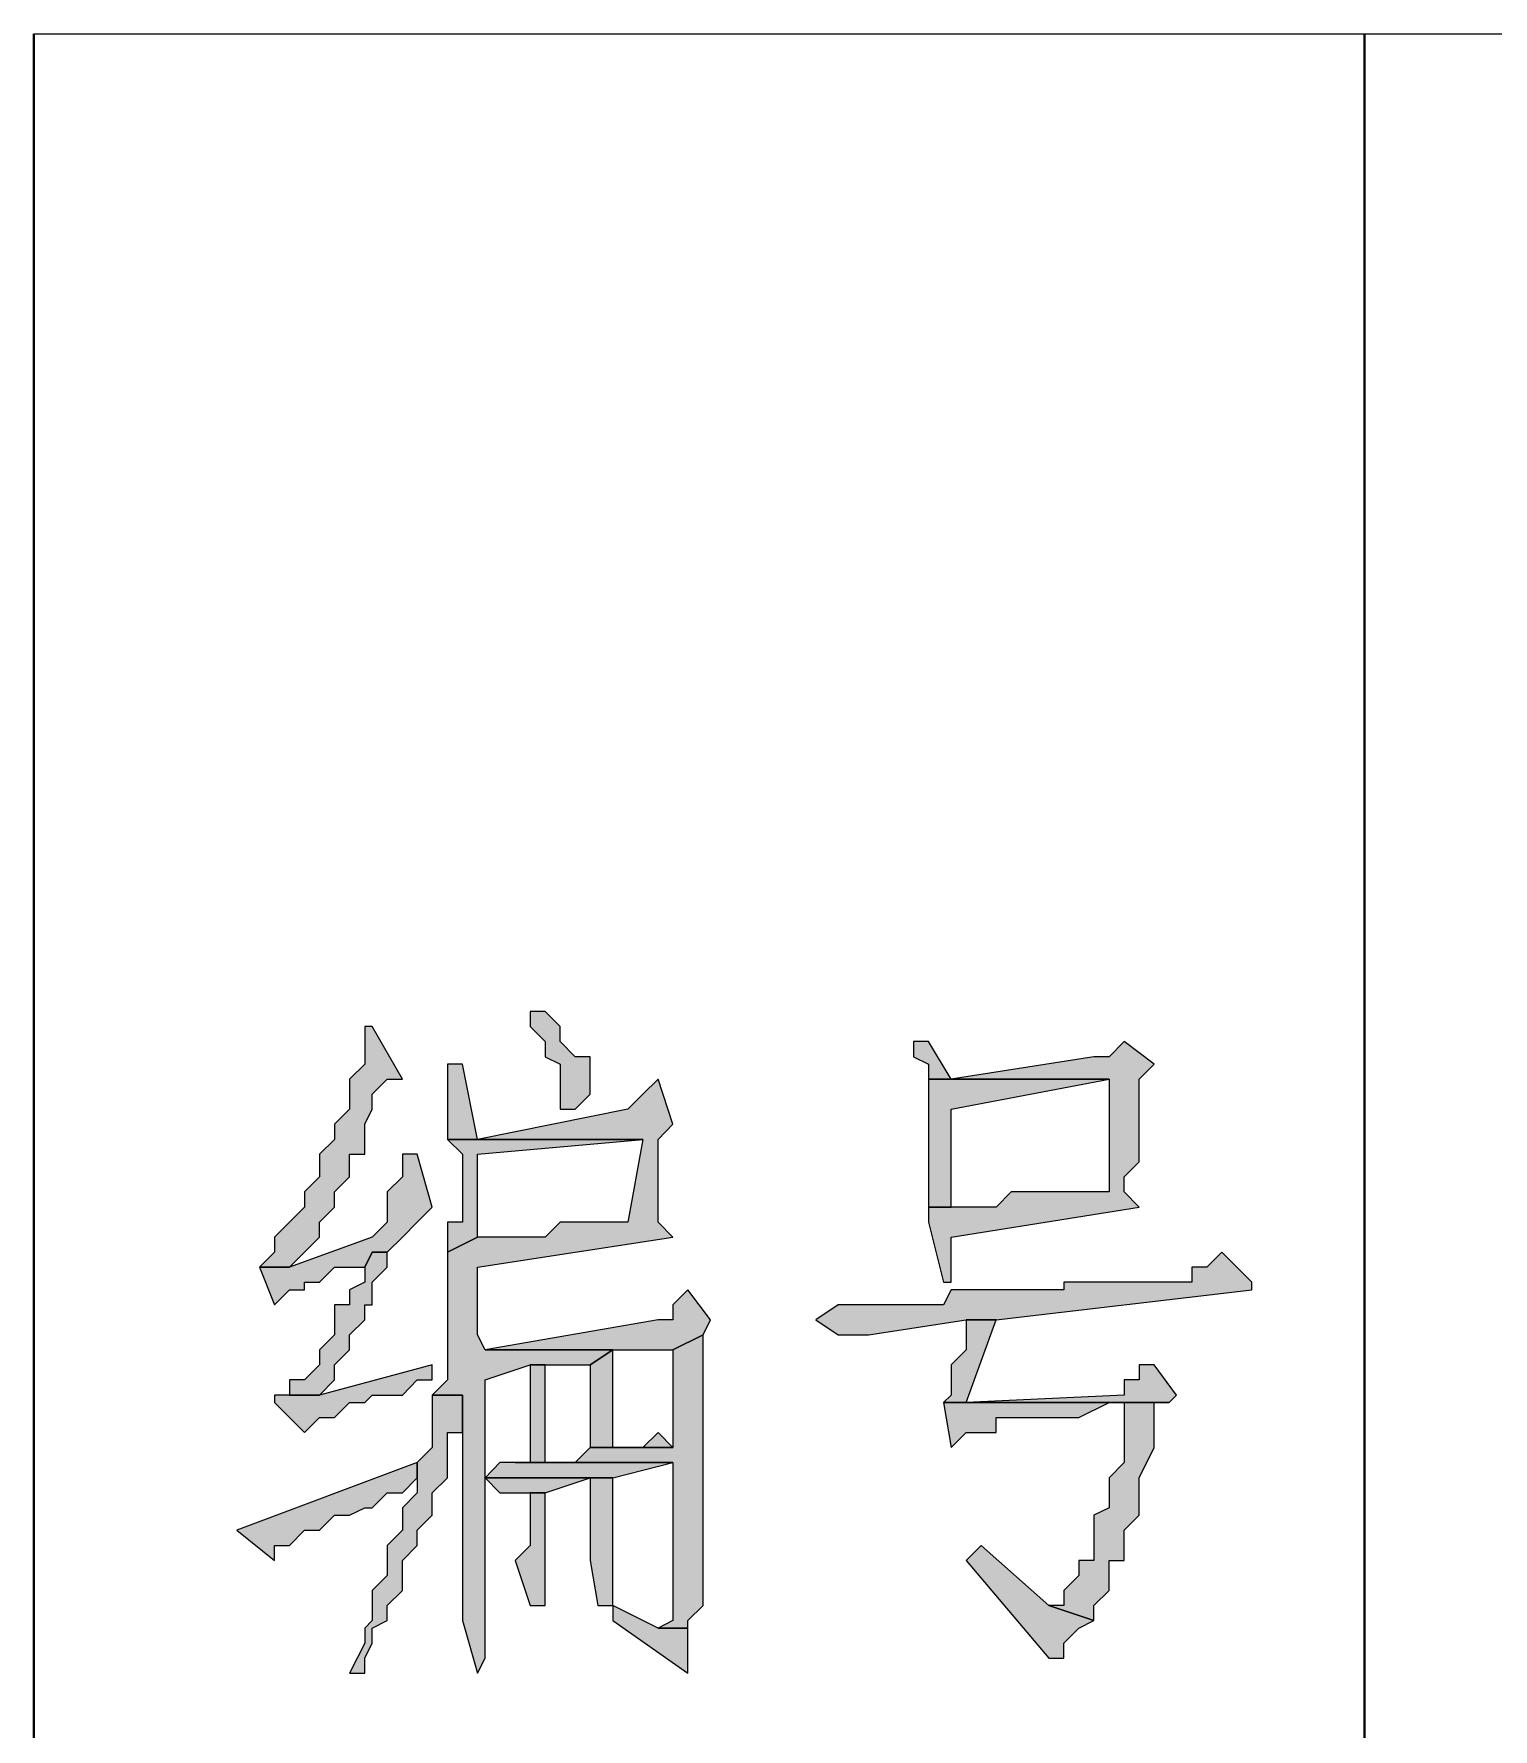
# Model space of a CAD drawing. Extents: x 457 to 4918, y -67 to 391.
# Drawn here: x 3487.19 to 3495.97, y 89.75 to 99.94 of the extents above; entities that cross this region are included whole.
import ezdxf

# ---------------------------------------------------------------- set-up
doc = ezdxf.new("R2010")
doc.units = 0
doc.header["$LTSCALE"] = 40
doc.header["$MEASUREMENT"] = 0
doc.layers.add('at_Entity', color=7, linetype='CONTINUOUS')
doc.layers.add('at_Solid', color=7, linetype='CONTINUOUS')

msp = doc.modelspace()

# ---------------------------------------------------------------- hatches: boundary and pattern name
at = {"layer": 'at_Solid'}
for points in [[(3490.267, 94.068), (3490.177, 94.068), (3490.177, 93.977), (3490.267, 93.887), (3490.267, 93.796), (3490.358, 93.751), (3490.358, 93.48), (3490.448, 93.48), (3490.539, 93.57), (3490.539, 93.796), (3490.448, 93.796), (3490.358, 93.887), (3490.358, 93.977)], [(3489.228, 93.977), (3489.183, 93.977), (3489.183, 93.887), (3489.183, 93.751), (3489.092, 93.661), (3489.092, 93.48), (3489.002, 93.39), (3489.002, 93.299), (3488.911, 93.209), (3488.911, 93.073), (3488.821, 92.983), (3488.821, 92.892), (3488.731, 92.802), (3488.64, 92.712), (3488.64, 92.621), (3488.55, 92.531), (3488.731, 92.531), (3488.821, 92.621), (3488.911, 92.712), (3488.911, 92.802), (3489.002, 92.892), (3489.002, 92.983), (3489.092, 93.073), (3489.092, 93.209), (3489.183, 93.209), (3489.183, 93.39), (3489.228, 93.48), (3489.228, 93.57), (3489.318, 93.661), (3489.409, 93.661)], [(3492.573, 93.887), (3492.482, 93.887), (3492.482, 93.796), (3492.573, 93.751), (3492.573, 93.661), (3492.708, 93.661)], [(3493.748, 93.887), (3493.658, 93.796), (3493.567, 93.796), (3492.708, 93.661), (3492.573, 93.661), (3493.658, 93.661), (3493.658, 92.983), (3493.567, 92.983), (3493.07, 92.983), (3492.98, 92.892), (3492.573, 92.892), (3492.573, 92.802), (3492.663, 92.44), (3492.708, 92.44), (3492.708, 92.531), (3492.708, 92.712), (3493.838, 92.892), (3493.748, 92.983), (3493.748, 93.073), (3493.838, 93.164), (3493.838, 93.661), (3493.929, 93.751)], [(3489.77, 93.751), (3489.68, 93.751), (3489.68, 93.661), (3489.68, 93.299), (3489.861, 93.299)], [(3490.946, 93.661), (3490.855, 93.57), (3490.765, 93.48), (3489.861, 93.299), (3489.68, 93.299), (3490.855, 93.299), (3490.765, 92.802), (3490.358, 92.802), (3490.267, 92.712), (3489.861, 92.712), (3489.68, 92.621), (3489.68, 91.853), (3489.589, 91.762), (3489.77, 91.762), (3489.77, 91.717), (3489.77, 90.406), (3489.861, 90.09), (3489.906, 90.18), (3489.906, 91.265), (3490.674, 91.265), (3489.906, 91.265), (3489.906, 91.853), (3490.177, 91.943), (3490.539, 91.943), (3490.674, 92.034), (3489.906, 92.034), (3489.861, 92.124), (3489.861, 92.531), (3491.036, 92.712), (3490.946, 92.802), (3490.946, 93.299), (3491.036, 93.39)], [(3492.573, 93.661), (3492.573, 92.892), (3492.708, 92.892), (3492.708, 93.48), (3493.658, 93.661)], [(3489.68, 93.299), (3489.77, 93.209), (3489.77, 92.802), (3489.68, 92.802), (3489.68, 92.621), (3489.861, 92.712), (3489.861, 93.209), (3490.855, 93.299)], [(3489.499, 93.209), (3489.409, 93.209), (3489.409, 93.164), (3489.409, 93.073), (3489.318, 92.983), (3489.318, 92.802), (3489.228, 92.712), (3488.731, 92.531), (3488.55, 92.531), (3488.64, 92.305), (3488.731, 92.395), (3488.821, 92.395), (3488.821, 92.44), (3488.911, 92.44), (3489.002, 92.531), (3489.183, 92.531), (3489.228, 92.621), (3489.318, 92.621), (3489.409, 92.712), (3489.499, 92.802), (3489.589, 92.892)], [(3489.318, 92.621), (3489.228, 92.621), (3489.183, 92.531), (3489.183, 92.44), (3489.092, 92.395), (3489.092, 92.305), (3489.002, 92.305), (3489.002, 92.124), (3488.911, 92.034), (3488.911, 91.943), (3488.821, 91.853), (3488.731, 91.853), (3488.731, 91.762), (3488.911, 91.762), (3489.002, 91.853), (3489.002, 91.943), (3489.092, 92.034), (3489.092, 92.124), (3489.183, 92.214), (3489.183, 92.305), (3489.228, 92.305), (3489.228, 92.44), (3489.318, 92.531)], [(3494.336, 92.621), (3494.245, 92.531), (3494.155, 92.531), (3494.155, 92.44), (3493.386, 92.44), (3493.386, 92.395), (3492.708, 92.395), (3492.663, 92.305), (3492.03, 92.305), (3491.895, 92.214), (3492.03, 92.124), (3492.211, 92.124), (3492.799, 92.214), (3492.98, 92.214), (3494.516, 92.395), (3494.516, 92.44)], [(3491.126, 92.395), (3491.036, 92.305), (3491.036, 92.214), (3490.946, 92.214), (3489.906, 92.034), (3491.036, 92.034), (3491.217, 92.124), (3491.262, 92.214)], [(3491.217, 92.124), (3491.036, 92.034), (3491.036, 91.446), (3490.674, 91.446), (3490.539, 91.446), (3490.448, 91.356), (3490.087, 91.356), (3491.036, 91.356), (3491.036, 90.406), (3490.946, 90.361), (3491.126, 90.361), (3491.126, 90.406), (3491.217, 90.497)], [(3492.98, 92.214), (3492.799, 92.214), (3492.799, 92.034), (3492.708, 91.943), (3492.708, 91.762), (3492.663, 91.717), (3493.748, 91.717), (3493.748, 91.627), (3493.748, 91.356), (3493.658, 91.265), (3493.658, 91.084), (3493.567, 91.039), (3493.567, 90.768), (3493.477, 90.768), (3493.477, 90.678), (3493.386, 90.587), (3493.386, 90.497), (3493.296, 90.497), (3493.567, 90.406), (3493.567, 90.497), (3493.658, 90.587), (3493.658, 90.768), (3493.748, 90.768), (3493.748, 90.949), (3493.838, 91.039), (3493.838, 91.265), (3493.929, 91.446), (3493.929, 91.717), (3494.019, 91.717), (3492.799, 91.717)], [(3490.674, 92.034), (3490.539, 91.943), (3490.539, 91.446), (3490.674, 91.446)], [(3489.589, 91.943), (3488.911, 91.762), (3488.64, 91.762), (3488.64, 91.717), (3488.821, 91.536), (3488.911, 91.627), (3489.002, 91.627), (3489.092, 91.717), (3489.183, 91.717), (3489.228, 91.762), (3489.409, 91.762), (3489.499, 91.853), (3489.589, 91.853)], [(3490.267, 91.943), (3490.177, 91.943), (3490.177, 91.853), (3490.177, 91.356), (3490.267, 91.356)], [(3493.929, 91.943), (3493.838, 91.943), (3493.838, 91.853), (3493.748, 91.853), (3493.748, 91.762), (3492.799, 91.717), (3494.019, 91.717), (3494.064, 91.762)], [(3489.589, 91.762), (3489.589, 91.446), (3489.499, 91.356), (3489.499, 91.175), (3489.409, 91.084), (3489.409, 90.949), (3489.318, 90.858), (3489.318, 90.678), (3489.228, 90.587), (3489.228, 90.406), (3489.183, 90.361), (3489.183, 90.271), (3489.092, 90.09), (3489.183, 90.09), (3489.183, 90.18), (3489.228, 90.271), (3489.228, 90.361), (3489.318, 90.406), (3489.318, 90.497), (3489.409, 90.587), (3489.409, 90.768), (3489.499, 90.858), (3489.499, 90.949), (3489.589, 91.039), (3489.589, 91.175), (3489.68, 91.265), (3489.68, 91.536), (3489.77, 91.536), (3489.77, 91.762)], [(3492.663, 91.717), (3492.708, 91.446), (3492.799, 91.536), (3492.98, 91.536), (3492.98, 91.627), (3493.477, 91.627), (3493.658, 91.717), (3493.748, 91.717)], [(3490.946, 91.536), (3490.855, 91.446), (3490.674, 91.446), (3491.036, 91.446)], [(3489.499, 91.356), (3488.414, 90.949), (3488.64, 90.768), (3488.64, 90.858), (3488.731, 90.858), (3488.821, 90.949), (3488.911, 90.949), (3489.002, 91.039), (3489.092, 91.039), (3489.183, 91.084), (3489.228, 91.084), (3489.318, 91.175), (3489.409, 91.175), (3489.499, 91.265)], [(3490.087, 91.356), (3489.996, 91.356), (3489.906, 91.265), (3490.674, 91.265), (3491.036, 91.356)], [(3489.906, 91.265), (3489.996, 91.175), (3490.267, 91.175), (3490.539, 91.265)], [(3490.674, 91.265), (3489.906, 91.265), (3490.539, 91.265), (3490.539, 90.768), (3490.584, 90.497), (3490.674, 90.497), (3490.674, 90.587)], [(3490.267, 91.175), (3490.177, 91.175), (3490.177, 91.084), (3490.177, 90.858), (3490.087, 90.768), (3490.177, 90.497), (3490.267, 90.497), (3490.267, 90.587)], [(3492.889, 90.858), (3492.799, 90.768), (3493.296, 90.18), (3493.386, 90.18), (3493.386, 90.271), (3493.477, 90.361), (3493.567, 90.406), (3493.296, 90.497)], [(3490.674, 90.497), (3490.674, 90.406), (3491.126, 90.09), (3491.126, 90.361), (3490.946, 90.361)]]:
    msp.add_hatch(color=0, dxfattribs=at).paths.add_polyline_path(points)

# ---------------------------------------------------------------- linework, layer by layer
at = {"layer": 'at_Entity', "color": 0, "lineweight": 40}
for p, q in [((3487.194, 99.944), (3487.194, 73.365)), ((3495.194, 99.944), (3495.194, 73.365))]:
    msp.add_line(p, q, dxfattribs=at)
at = {"layer": 'at_Entity', "color": 0, "lineweight": 20}
for p, q in [((3490.267, 94.068), (3490.177, 94.068)), ((3490.177, 94.068), (3490.177, 93.977)), ((3490.358, 93.977), (3490.267, 94.068)), ((3489.228, 93.977), (3489.183, 93.977)), ((3489.183, 93.977), (3489.183, 93.887)), ((3489.409, 93.661), (3489.228, 93.977)), ((3490.177, 93.977), (3490.267, 93.887)), ((3490.358, 93.887), (3490.358, 93.977)), ((3489.183, 93.887), (3489.183, 93.751)), ((3490.267, 93.887), (3490.267, 93.796)), ((3490.448, 93.796), (3490.358, 93.887)), ((3492.573, 93.887), (3492.482, 93.887)), ((3492.482, 93.887), (3492.482, 93.796)), ((3492.708, 93.661), (3492.573, 93.887)), ((3493.748, 93.887), (3493.658, 93.796)), ((3493.929, 93.751), (3493.748, 93.887)), ((3489.183, 93.751), (3489.092, 93.661)), ((3489.77, 93.751), (3489.68, 93.751)), ((3489.68, 93.751), (3489.68, 93.661)), ((3489.861, 93.299), (3489.77, 93.751)), ((3490.267, 93.796), (3490.358, 93.751)), ((3490.358, 93.751), (3490.358, 93.48)), ((3490.539, 93.796), (3490.448, 93.796)), ((3490.539, 93.57), (3490.539, 93.796)), ((3492.482, 93.796), (3492.573, 93.751)), ((3492.573, 93.751), (3492.573, 93.661)), ((3493.567, 93.796), (3492.708, 93.661)), ((3493.658, 93.796), (3493.567, 93.796)), ((3493.838, 93.661), (3493.929, 93.751)), ((3489.092, 93.661), (3489.092, 93.48)), ((3489.228, 93.57), (3489.318, 93.661)), ((3489.318, 93.661), (3489.409, 93.661)), ((3489.68, 93.661), (3489.68, 93.299)), ((3490.946, 93.661), (3490.855, 93.57)), ((3491.036, 93.39), (3490.946, 93.661)), ((3492.573, 93.661), (3492.573, 92.892)), ((3493.658, 93.661), (3492.573, 93.661)), ((3492.573, 93.661), (3492.708, 93.661)), ((3492.708, 93.661), (3492.573, 93.661)), ((3492.573, 93.661), (3493.658, 93.661)), ((3492.708, 93.48), (3493.658, 93.661)), ((3493.658, 93.661), (3493.658, 92.983)), ((3493.838, 93.164), (3493.838, 93.661)), ((3489.228, 93.48), (3489.228, 93.57)), ((3490.448, 93.48), (3490.539, 93.57)), ((3490.855, 93.57), (3490.765, 93.48)), ((3489.092, 93.48), (3489.002, 93.39)), ((3489.183, 93.39), (3489.228, 93.48)), ((3490.765, 93.48), (3489.861, 93.299)), ((3490.358, 93.48), (3490.448, 93.48)), ((3492.708, 92.892), (3492.708, 93.48)), ((3489.002, 93.39), (3489.002, 93.299)), ((3489.183, 93.209), (3489.183, 93.39)), ((3490.946, 93.299), (3491.036, 93.39)), ((3489.002, 93.299), (3488.911, 93.209)), ((3489.68, 93.299), (3489.77, 93.209)), ((3490.855, 93.299), (3489.68, 93.299)), ((3489.861, 93.299), (3489.68, 93.299)), ((3489.68, 93.299), (3490.855, 93.299)), ((3489.68, 93.299), (3489.861, 93.299)), ((3489.861, 93.209), (3490.855, 93.299)), ((3490.855, 93.299), (3490.765, 92.802)), ((3490.946, 92.802), (3490.946, 93.299)), ((3488.911, 93.209), (3488.911, 93.073)), ((3489.092, 93.073), (3489.092, 93.209)), ((3489.092, 93.209), (3489.183, 93.209)), ((3489.499, 93.209), (3489.409, 93.209)), ((3489.409, 93.209), (3489.409, 93.164)), ((3489.409, 93.164), (3489.409, 93.073)), ((3489.589, 92.892), (3489.499, 93.209)), ((3489.77, 93.209), (3489.77, 92.802)), ((3489.861, 92.712), (3489.861, 93.209)), ((3493.748, 93.073), (3493.838, 93.164)), ((3488.911, 93.073), (3488.821, 92.983)), ((3489.002, 92.983), (3489.092, 93.073)), ((3489.409, 93.073), (3489.318, 92.983)), ((3493.748, 92.983), (3493.748, 93.073)), ((3488.821, 92.983), (3488.821, 92.892)), ((3489.002, 92.892), (3489.002, 92.983)), ((3489.318, 92.983), (3489.318, 92.802)), ((3493.07, 92.983), (3492.98, 92.892)), ((3493.567, 92.983), (3493.07, 92.983)), ((3493.658, 92.983), (3493.567, 92.983)), ((3493.838, 92.892), (3493.748, 92.983)), ((3488.821, 92.892), (3488.731, 92.802)), ((3488.911, 92.802), (3489.002, 92.892)), ((3489.499, 92.802), (3489.589, 92.892)), ((3492.573, 92.892), (3492.708, 92.892)), ((3492.98, 92.892), (3492.573, 92.892)), ((3492.573, 92.892), (3492.573, 92.802)), ((3492.708, 92.712), (3493.838, 92.892)), ((3488.731, 92.802), (3488.64, 92.712)), ((3488.911, 92.712), (3488.911, 92.802)), ((3489.318, 92.802), (3489.228, 92.712)), ((3489.409, 92.712), (3489.499, 92.802)), ((3489.77, 92.802), (3489.68, 92.802)), ((3489.68, 92.802), (3489.68, 92.621)), ((3490.358, 92.802), (3490.267, 92.712)), ((3490.765, 92.802), (3490.358, 92.802)), ((3491.036, 92.712), (3490.946, 92.802)), ((3492.573, 92.802), (3492.663, 92.44)), ((3488.64, 92.712), (3488.64, 92.621)), ((3489.228, 92.712), (3488.731, 92.531)), ((3488.821, 92.621), (3488.911, 92.712)), ((3489.318, 92.621), (3489.409, 92.712)), ((3489.68, 92.621), (3489.861, 92.712)), ((3489.861, 92.712), (3489.68, 92.621)), ((3490.267, 92.712), (3489.861, 92.712)), ((3489.861, 92.531), (3491.036, 92.712)), ((3492.708, 92.531), (3492.708, 92.712)), ((3488.64, 92.621), (3488.55, 92.531)), ((3488.731, 92.531), (3488.55, 92.531)), ((3488.55, 92.531), (3488.64, 92.305)), ((3488.55, 92.531), (3488.731, 92.531)), ((3488.731, 92.531), (3488.821, 92.621)), ((3488.911, 92.44), (3489.002, 92.531)), ((3489.002, 92.531), (3489.183, 92.531)), ((3489.228, 92.621), (3489.183, 92.531)), ((3489.183, 92.531), (3489.228, 92.621)), ((3489.183, 92.531), (3489.183, 92.44)), ((3489.318, 92.621), (3489.228, 92.621)), ((3489.228, 92.621), (3489.318, 92.621)), ((3489.228, 92.44), (3489.318, 92.531)), ((3489.318, 92.531), (3489.318, 92.621)), ((3489.68, 92.621), (3489.68, 91.853)), ((3489.861, 92.124), (3489.861, 92.531)), ((3492.708, 92.44), (3492.708, 92.531)), ((3494.245, 92.531), (3494.155, 92.531)), ((3494.155, 92.531), (3494.155, 92.44)), ((3494.336, 92.621), (3494.245, 92.531)), ((3494.516, 92.44), (3494.336, 92.621)), ((3488.821, 92.395), (3488.821, 92.44)), ((3488.821, 92.44), (3488.911, 92.44)), ((3489.183, 92.44), (3489.092, 92.395)), ((3489.228, 92.305), (3489.228, 92.44)), ((3492.663, 92.44), (3492.708, 92.44)), ((3494.155, 92.44), (3493.386, 92.44)), ((3493.386, 92.44), (3493.386, 92.395)), ((3494.516, 92.395), (3494.516, 92.44)), ((3488.64, 92.305), (3488.731, 92.395)), ((3488.731, 92.395), (3488.821, 92.395)), ((3489.092, 92.395), (3489.092, 92.305)), ((3491.126, 92.395), (3491.036, 92.305)), ((3491.262, 92.214), (3491.126, 92.395)), ((3492.708, 92.395), (3492.663, 92.305)), ((3493.386, 92.395), (3492.708, 92.395)), ((3492.98, 92.214), (3494.516, 92.395)), ((3489.092, 92.305), (3489.002, 92.305)), ((3489.002, 92.305), (3489.002, 92.124)), ((3489.183, 92.214), (3489.183, 92.305)), ((3489.183, 92.305), (3489.228, 92.305)), ((3491.036, 92.305), (3491.036, 92.214)), ((3492.03, 92.305), (3491.895, 92.214)), ((3492.663, 92.305), (3492.03, 92.305)), ((3489.002, 92.124), (3488.911, 92.034)), ((3489.092, 92.124), (3489.183, 92.214)), ((3489.092, 92.034), (3489.092, 92.124)), ((3489.906, 92.034), (3489.861, 92.124)), ((3490.946, 92.214), (3489.906, 92.034)), ((3491.036, 92.214), (3490.946, 92.214)), ((3491.217, 92.124), (3491.036, 92.034)), ((3491.036, 92.034), (3491.217, 92.124)), ((3491.217, 92.124), (3491.262, 92.214)), ((3491.217, 90.497), (3491.217, 92.124)), ((3491.895, 92.214), (3492.03, 92.124)), ((3492.03, 92.124), (3492.211, 92.124)), ((3492.211, 92.124), (3492.799, 92.214)), ((3492.98, 92.214), (3492.799, 92.214)), ((3492.799, 92.214), (3492.799, 92.034)), ((3492.799, 91.717), (3492.98, 92.214)), ((3492.799, 92.214), (3492.98, 92.214)), ((3488.911, 92.034), (3488.911, 91.943)), ((3489.002, 91.943), (3489.092, 92.034)), ((3489.906, 92.034), (3491.036, 92.034)), ((3490.674, 92.034), (3489.906, 92.034)), ((3490.674, 92.034), (3490.539, 91.943)), ((3490.539, 91.943), (3490.674, 92.034)), ((3490.674, 91.446), (3490.674, 92.034)), ((3491.036, 92.034), (3491.036, 91.446)), ((3492.799, 92.034), (3492.708, 91.943)), ((3488.911, 91.943), (3488.821, 91.853)), ((3489.589, 91.943), (3488.911, 91.762)), ((3489.002, 91.853), (3489.002, 91.943)), ((3489.589, 91.853), (3489.589, 91.943)), ((3489.906, 91.853), (3490.177, 91.943)), ((3490.267, 91.943), (3490.177, 91.943)), ((3490.177, 91.943), (3490.177, 91.853)), ((3490.177, 91.943), (3490.539, 91.943)), ((3490.267, 91.356), (3490.267, 91.943)), ((3490.539, 91.943), (3490.539, 91.446)), ((3492.708, 91.943), (3492.708, 91.762)), ((3493.929, 91.943), (3493.838, 91.943)), ((3493.838, 91.943), (3493.838, 91.853)), ((3494.064, 91.762), (3493.929, 91.943)), ((3488.821, 91.853), (3488.731, 91.853)), ((3488.731, 91.853), (3488.731, 91.762)), ((3488.911, 91.762), (3489.002, 91.853)), ((3489.409, 91.762), (3489.499, 91.853)), ((3489.499, 91.853), (3489.589, 91.853)), ((3489.68, 91.853), (3489.589, 91.762)), ((3489.906, 91.265), (3489.906, 91.853)), ((3490.177, 91.853), (3490.177, 91.356)), ((3493.838, 91.853), (3493.748, 91.853)), ((3493.748, 91.853), (3493.748, 91.762)), ((3488.911, 91.762), (3488.64, 91.762)), ((3488.64, 91.762), (3488.64, 91.717)), ((3488.64, 91.717), (3488.821, 91.536)), ((3488.731, 91.762), (3488.911, 91.762)), ((3489.002, 91.627), (3489.092, 91.717)), ((3489.092, 91.717), (3489.183, 91.717)), ((3489.183, 91.717), (3489.228, 91.762)), ((3489.228, 91.762), (3489.409, 91.762)), ((3489.589, 91.762), (3489.589, 91.446)), ((3489.77, 91.762), (3489.589, 91.762)), ((3489.589, 91.762), (3489.77, 91.762)), ((3489.77, 91.536), (3489.77, 91.762)), ((3489.77, 91.762), (3489.77, 91.717)), ((3489.77, 91.717), (3489.77, 90.406)), ((3492.708, 91.762), (3492.663, 91.717)), ((3492.663, 91.717), (3492.708, 91.446)), ((3493.748, 91.717), (3492.663, 91.717)), ((3492.663, 91.717), (3493.748, 91.717)), ((3493.748, 91.762), (3492.799, 91.717)), ((3492.799, 91.717), (3494.019, 91.717)), ((3494.019, 91.717), (3492.799, 91.717)), ((3493.477, 91.627), (3493.658, 91.717)), ((3493.658, 91.717), (3493.748, 91.717)), ((3493.748, 91.717), (3493.748, 91.627)), ((3493.929, 91.446), (3493.929, 91.717)), ((3493.929, 91.717), (3494.019, 91.717)), ((3494.019, 91.717), (3494.064, 91.762)), ((3488.821, 91.536), (3488.911, 91.627)), ((3488.911, 91.627), (3489.002, 91.627)), ((3492.98, 91.536), (3492.98, 91.627)), ((3492.98, 91.627), (3493.477, 91.627)), ((3493.748, 91.627), (3493.748, 91.356)), ((3489.68, 91.265), (3489.68, 91.536)), ((3489.68, 91.536), (3489.77, 91.536)), ((3490.946, 91.536), (3490.855, 91.446)), ((3491.036, 91.446), (3490.946, 91.536)), ((3492.708, 91.446), (3492.799, 91.536)), ((3492.799, 91.536), (3492.98, 91.536)), ((3489.589, 91.446), (3489.499, 91.356)), ((3490.539, 91.446), (3490.448, 91.356)), ((3490.539, 91.446), (3490.674, 91.446)), ((3490.674, 91.446), (3490.539, 91.446)), ((3490.855, 91.446), (3490.674, 91.446)), ((3490.674, 91.446), (3491.036, 91.446)), ((3491.036, 91.446), (3490.674, 91.446)), ((3493.838, 91.265), (3493.929, 91.446)), ((3489.499, 91.356), (3488.414, 90.949)), ((3489.499, 91.265), (3489.499, 91.356)), ((3489.499, 91.356), (3489.499, 91.175)), ((3489.996, 91.356), (3489.906, 91.265)), ((3490.087, 91.356), (3489.996, 91.356)), ((3491.036, 91.356), (3490.087, 91.356)), ((3490.448, 91.356), (3490.087, 91.356)), ((3490.087, 91.356), (3491.036, 91.356)), ((3490.177, 91.356), (3490.267, 91.356)), ((3490.674, 91.265), (3491.036, 91.356)), ((3491.036, 91.356), (3491.036, 90.406)), ((3493.748, 91.356), (3493.658, 91.265)), ((3489.409, 91.175), (3489.499, 91.265)), ((3489.589, 91.175), (3489.68, 91.265)), ((3489.906, 91.265), (3489.996, 91.175)), ((3490.539, 91.265), (3489.906, 91.265)), ((3490.674, 91.265), (3489.906, 91.265)), ((3489.906, 91.265), (3490.539, 91.265)), ((3489.906, 91.265), (3490.674, 91.265)), ((3489.906, 90.18), (3489.906, 91.265)), ((3489.906, 91.265), (3490.674, 91.265)), ((3490.674, 91.265), (3489.906, 91.265)), ((3490.267, 91.175), (3490.539, 91.265)), ((3490.539, 91.265), (3490.539, 90.768)), ((3490.674, 90.587), (3490.674, 91.265)), ((3493.658, 91.265), (3493.658, 91.084)), ((3493.838, 91.039), (3493.838, 91.265)), ((3489.228, 91.084), (3489.318, 91.175)), ((3489.318, 91.175), (3489.409, 91.175)), ((3489.499, 91.175), (3489.409, 91.084)), ((3489.589, 91.039), (3489.589, 91.175)), ((3489.996, 91.175), (3490.267, 91.175)), ((3490.267, 91.175), (3490.177, 91.175)), ((3490.177, 91.175), (3490.177, 91.084)), ((3490.267, 90.587), (3490.267, 91.175)), ((3488.911, 90.949), (3489.002, 91.039)), ((3489.002, 91.039), (3489.092, 91.039)), ((3489.092, 91.039), (3489.183, 91.084)), ((3489.183, 91.084), (3489.228, 91.084)), ((3489.409, 91.084), (3489.409, 90.949)), ((3489.499, 90.949), (3489.589, 91.039)), ((3490.177, 91.084), (3490.177, 90.858)), ((3493.658, 91.084), (3493.567, 91.039)), ((3493.567, 91.039), (3493.567, 90.768)), ((3493.748, 90.949), (3493.838, 91.039)), ((3488.414, 90.949), (3488.64, 90.768)), ((3488.731, 90.858), (3488.821, 90.949)), ((3488.821, 90.949), (3488.911, 90.949)), ((3489.409, 90.949), (3489.318, 90.858)), ((3489.499, 90.858), (3489.499, 90.949)), ((3493.748, 90.768), (3493.748, 90.949)), ((3488.64, 90.768), (3488.64, 90.858)), ((3488.64, 90.858), (3488.731, 90.858)), ((3489.318, 90.858), (3489.318, 90.678)), ((3489.409, 90.768), (3489.499, 90.858)), ((3490.177, 90.858), (3490.087, 90.768)), ((3492.889, 90.858), (3492.799, 90.768)), ((3493.296, 90.497), (3492.889, 90.858)), ((3489.409, 90.587), (3489.409, 90.768)), ((3490.087, 90.768), (3490.177, 90.497)), ((3490.539, 90.768), (3490.584, 90.497)), ((3492.799, 90.768), (3493.296, 90.18)), ((3493.567, 90.768), (3493.477, 90.768)), ((3493.477, 90.768), (3493.477, 90.678)), ((3493.658, 90.587), (3493.658, 90.768)), ((3493.658, 90.768), (3493.748, 90.768)), ((3489.318, 90.678), (3489.228, 90.587)), ((3493.477, 90.678), (3493.386, 90.587)), ((3489.228, 90.587), (3489.228, 90.406)), ((3489.318, 90.497), (3489.409, 90.587)), ((3489.318, 90.406), (3489.318, 90.497)), ((3490.177, 90.497), (3490.267, 90.497)), ((3490.267, 90.497), (3490.267, 90.587)), ((3490.584, 90.497), (3490.674, 90.497)), ((3490.674, 90.497), (3490.674, 90.587)), ((3490.674, 90.497), (3490.674, 90.406)), ((3490.946, 90.361), (3490.674, 90.497)), ((3491.126, 90.406), (3491.217, 90.497)), ((3493.567, 90.406), (3493.296, 90.497)), ((3493.386, 90.497), (3493.296, 90.497)), ((3493.296, 90.497), (3493.567, 90.406)), ((3493.386, 90.587), (3493.386, 90.497)), ((3493.567, 90.497), (3493.658, 90.587)), ((3493.567, 90.406), (3493.567, 90.497)), ((3489.228, 90.406), (3489.183, 90.361)), ((3489.228, 90.361), (3489.318, 90.406)), ((3489.77, 90.406), (3489.861, 90.09)), ((3490.674, 90.406), (3491.126, 90.09)), ((3491.036, 90.406), (3490.946, 90.361)), ((3491.126, 90.361), (3491.126, 90.406)), ((3493.477, 90.361), (3493.567, 90.406)), ((3489.183, 90.361), (3489.183, 90.271)), ((3489.228, 90.271), (3489.228, 90.361)), ((3491.126, 90.361), (3490.946, 90.361)), ((3490.946, 90.361), (3491.126, 90.361)), ((3491.126, 90.09), (3491.126, 90.361)), ((3493.386, 90.271), (3493.477, 90.361)), ((3489.183, 90.271), (3489.092, 90.09)), ((3489.183, 90.18), (3489.228, 90.271)), ((3489.183, 90.09), (3489.183, 90.18)), ((3489.861, 90.09), (3489.906, 90.18)), ((3493.296, 90.18), (3493.386, 90.18)), ((3493.386, 90.18), (3493.386, 90.271)), ((3489.092, 90.09), (3489.183, 90.09))]:
    msp.add_line(p, q, dxfattribs=at)
at = {"layer": 'at_Entity', "color": 0}
for points in [[(3487.194, 99.944), (3634.235, 99.944)], [(3490.267, 94.068), (3490.177, 94.068), (3490.177, 93.977), (3490.267, 93.887), (3490.267, 93.796), (3490.358, 93.751), (3490.358, 93.48), (3490.448, 93.48), (3490.539, 93.57), (3490.539, 93.796), (3490.448, 93.796), (3490.358, 93.887), (3490.358, 93.977), (3490.267, 94.068), (3490.267, 94.068), (3490.267, 94.068)], [(3489.228, 93.977), (3489.183, 93.977), (3489.183, 93.887), (3489.183, 93.751), (3489.092, 93.661), (3489.092, 93.48), (3489.002, 93.39), (3489.002, 93.299), (3488.911, 93.209), (3488.911, 93.073), (3488.821, 92.983), (3488.821, 92.892), (3488.731, 92.802), (3488.64, 92.712), (3488.64, 92.621), (3488.55, 92.531), (3488.731, 92.531), (3488.821, 92.621), (3488.911, 92.712), (3488.911, 92.802), (3489.002, 92.892), (3489.002, 92.983), (3489.092, 93.073), (3489.092, 93.209), (3489.183, 93.209), (3489.183, 93.39), (3489.228, 93.48), (3489.228, 93.57), (3489.318, 93.661), (3489.409, 93.661), (3489.228, 93.977), (3489.228, 93.977), (3489.228, 93.977)], [(3492.573, 93.887), (3492.482, 93.887), (3492.482, 93.796), (3492.573, 93.751), (3492.573, 93.661), (3492.708, 93.661), (3492.573, 93.887), (3492.573, 93.887), (3492.573, 93.887)], [(3493.748, 93.887), (3493.658, 93.796), (3493.567, 93.796), (3492.708, 93.661), (3492.573, 93.661), (3493.658, 93.661), (3493.658, 92.983), (3493.567, 92.983), (3493.07, 92.983), (3492.98, 92.892), (3492.573, 92.892), (3492.573, 92.802), (3492.663, 92.44), (3492.708, 92.44), (3492.708, 92.531), (3492.708, 92.712), (3493.838, 92.892), (3493.748, 92.983), (3493.748, 93.073), (3493.838, 93.164), (3493.838, 93.661), (3493.929, 93.751), (3493.748, 93.887), (3493.748, 93.887), (3493.748, 93.887)], [(3489.77, 93.751), (3489.68, 93.751), (3489.68, 93.661), (3489.68, 93.299), (3489.861, 93.299), (3489.77, 93.751), (3489.77, 93.751), (3489.77, 93.751)], [(3490.946, 93.661), (3490.855, 93.57), (3490.765, 93.48), (3489.861, 93.299), (3489.68, 93.299), (3490.855, 93.299), (3490.765, 92.802), (3490.358, 92.802), (3490.267, 92.712), (3489.861, 92.712), (3489.68, 92.621), (3489.68, 91.853), (3489.589, 91.762), (3489.77, 91.762), (3489.77, 91.717), (3489.77, 90.406), (3489.861, 90.09), (3489.906, 90.18), (3489.906, 91.265), (3490.674, 91.265), (3489.906, 91.265), (3489.906, 91.853), (3490.177, 91.943), (3490.539, 91.943), (3490.674, 92.034), (3489.906, 92.034), (3489.861, 92.124), (3489.861, 92.531), (3491.036, 92.712), (3490.946, 92.802), (3490.946, 93.299), (3491.036, 93.39), (3490.946, 93.661), (3490.946, 93.661), (3490.946, 93.661)], [(3492.573, 93.661), (3492.573, 92.892), (3492.708, 92.892), (3492.708, 93.48), (3493.658, 93.661), (3492.573, 93.661), (3492.573, 93.661)], [(3489.68, 93.299), (3489.77, 93.209), (3489.77, 92.802), (3489.68, 92.802), (3489.68, 92.621), (3489.861, 92.712), (3489.861, 93.209), (3490.855, 93.299), (3489.68, 93.299), (3489.68, 93.299)], [(3489.499, 93.209), (3489.409, 93.209), (3489.409, 93.164), (3489.409, 93.073), (3489.318, 92.983), (3489.318, 92.802), (3489.228, 92.712), (3488.731, 92.531), (3488.55, 92.531), (3488.64, 92.305), (3488.731, 92.395), (3488.821, 92.395), (3488.821, 92.44), (3488.911, 92.44), (3489.002, 92.531), (3489.183, 92.531), (3489.228, 92.621), (3489.318, 92.621), (3489.409, 92.712), (3489.499, 92.802), (3489.589, 92.892), (3489.499, 93.209), (3489.499, 93.209), (3489.499, 93.209)], [(3489.318, 92.621), (3489.228, 92.621), (3489.183, 92.531), (3489.183, 92.44), (3489.092, 92.395), (3489.092, 92.305), (3489.002, 92.305), (3489.002, 92.124), (3488.911, 92.034), (3488.911, 91.943), (3488.821, 91.853), (3488.731, 91.853), (3488.731, 91.762), (3488.911, 91.762), (3489.002, 91.853), (3489.002, 91.943), (3489.092, 92.034), (3489.092, 92.124), (3489.183, 92.214), (3489.183, 92.305), (3489.228, 92.305), (3489.228, 92.44), (3489.318, 92.531), (3489.318, 92.621), (3489.318, 92.621)], [(3494.336, 92.621), (3494.245, 92.531), (3494.155, 92.531), (3494.155, 92.44), (3493.386, 92.44), (3493.386, 92.395), (3492.708, 92.395), (3492.663, 92.305), (3492.03, 92.305), (3491.895, 92.214), (3492.03, 92.124), (3492.211, 92.124), (3492.799, 92.214), (3492.98, 92.214), (3494.516, 92.395), (3494.516, 92.44), (3494.336, 92.621), (3494.336, 92.621), (3494.336, 92.621)], [(3491.126, 92.395), (3491.036, 92.305), (3491.036, 92.214), (3490.946, 92.214), (3489.906, 92.034), (3491.036, 92.034), (3491.217, 92.124), (3491.262, 92.214), (3491.126, 92.395), (3491.126, 92.395), (3491.126, 92.395)], [(3491.217, 92.124), (3491.036, 92.034), (3491.036, 91.446), (3490.674, 91.446), (3490.539, 91.446), (3490.448, 91.356), (3490.087, 91.356), (3491.036, 91.356), (3491.036, 90.406), (3490.946, 90.361), (3491.126, 90.361), (3491.126, 90.406), (3491.217, 90.497), (3491.217, 92.124), (3491.217, 92.124)], [(3492.98, 92.214), (3492.799, 92.214), (3492.799, 92.034), (3492.708, 91.943), (3492.708, 91.762), (3492.663, 91.717), (3493.748, 91.717), (3493.748, 91.627), (3493.748, 91.356), (3493.658, 91.265), (3493.658, 91.084), (3493.567, 91.039), (3493.567, 90.768), (3493.477, 90.768), (3493.477, 90.678), (3493.386, 90.587), (3493.386, 90.497), (3493.296, 90.497), (3493.567, 90.406), (3493.567, 90.497), (3493.658, 90.587), (3493.658, 90.768), (3493.748, 90.768), (3493.748, 90.949), (3493.838, 91.039), (3493.838, 91.265), (3493.929, 91.446), (3493.929, 91.717), (3494.019, 91.717), (3492.799, 91.717), (3492.98, 92.214), (3492.98, 92.214), (3492.98, 92.214)], [(3490.674, 92.034), (3490.539, 91.943), (3490.539, 91.446), (3490.674, 91.446), (3490.674, 92.034), (3490.674, 92.034)], [(3489.589, 91.943), (3488.911, 91.762), (3488.64, 91.762), (3488.64, 91.717), (3488.821, 91.536), (3488.911, 91.627), (3489.002, 91.627), (3489.092, 91.717), (3489.183, 91.717), (3489.228, 91.762), (3489.409, 91.762), (3489.499, 91.853), (3489.589, 91.853), (3489.589, 91.943), (3489.589, 91.943), (3489.589, 91.943)], [(3490.267, 91.943), (3490.177, 91.943), (3490.177, 91.853), (3490.177, 91.356), (3490.267, 91.356), (3490.267, 91.943), (3490.267, 91.943)], [(3493.929, 91.943), (3493.838, 91.943), (3493.838, 91.853), (3493.748, 91.853), (3493.748, 91.762), (3492.799, 91.717), (3494.019, 91.717), (3494.064, 91.762), (3493.929, 91.943), (3493.929, 91.943), (3493.929, 91.943)], [(3489.589, 91.762), (3489.589, 91.446), (3489.499, 91.356), (3489.499, 91.175), (3489.409, 91.084), (3489.409, 90.949), (3489.318, 90.858), (3489.318, 90.678), (3489.228, 90.587), (3489.228, 90.406), (3489.183, 90.361), (3489.183, 90.271), (3489.092, 90.09), (3489.183, 90.09), (3489.183, 90.18), (3489.228, 90.271), (3489.228, 90.361), (3489.318, 90.406), (3489.318, 90.497), (3489.409, 90.587), (3489.409, 90.768), (3489.499, 90.858), (3489.499, 90.949), (3489.589, 91.039), (3489.589, 91.175), (3489.68, 91.265), (3489.68, 91.536), (3489.77, 91.536), (3489.77, 91.762), (3489.589, 91.762), (3489.589, 91.762)], [(3492.663, 91.717), (3492.708, 91.446), (3492.799, 91.536), (3492.98, 91.536), (3492.98, 91.627), (3493.477, 91.627), (3493.658, 91.717), (3493.748, 91.717), (3492.663, 91.717), (3492.663, 91.717), (3492.663, 91.717)], [(3490.946, 91.536), (3490.855, 91.446), (3490.674, 91.446), (3491.036, 91.446), (3490.946, 91.536), (3490.946, 91.536), (3490.946, 91.536)], [(3489.499, 91.356), (3488.414, 90.949), (3488.64, 90.768), (3488.64, 90.858), (3488.731, 90.858), (3488.821, 90.949), (3488.911, 90.949), (3489.002, 91.039), (3489.092, 91.039), (3489.183, 91.084), (3489.228, 91.084), (3489.318, 91.175), (3489.409, 91.175), (3489.499, 91.265), (3489.499, 91.356), (3489.499, 91.356)], [(3490.087, 91.356), (3489.996, 91.356), (3489.906, 91.265), (3490.674, 91.265), (3491.036, 91.356), (3490.087, 91.356), (3490.087, 91.356)], [(3489.906, 91.265), (3489.996, 91.175), (3490.267, 91.175), (3490.539, 91.265), (3489.906, 91.265), (3489.906, 91.265)], [(3490.674, 91.265), (3489.906, 91.265), (3490.539, 91.265), (3490.539, 90.768), (3490.584, 90.497), (3490.674, 90.497), (3490.674, 90.587), (3490.674, 91.265), (3490.674, 91.265)], [(3490.267, 91.175), (3490.177, 91.175), (3490.177, 91.084), (3490.177, 90.858), (3490.087, 90.768), (3490.177, 90.497), (3490.267, 90.497), (3490.267, 90.587), (3490.267, 91.175), (3490.267, 91.175)], [(3492.889, 90.858), (3492.799, 90.768), (3493.296, 90.18), (3493.386, 90.18), (3493.386, 90.271), (3493.477, 90.361), (3493.567, 90.406), (3493.296, 90.497), (3492.889, 90.858), (3492.889, 90.858), (3492.889, 90.858)], [(3490.674, 90.497), (3490.674, 90.406), (3491.126, 90.09), (3491.126, 90.361), (3490.946, 90.361), (3490.674, 90.497), (3490.674, 90.497), (3490.674, 90.497)]]:
    msp.add_lwpolyline(points, dxfattribs=at)

doc.saveas('drawing.dxf')
